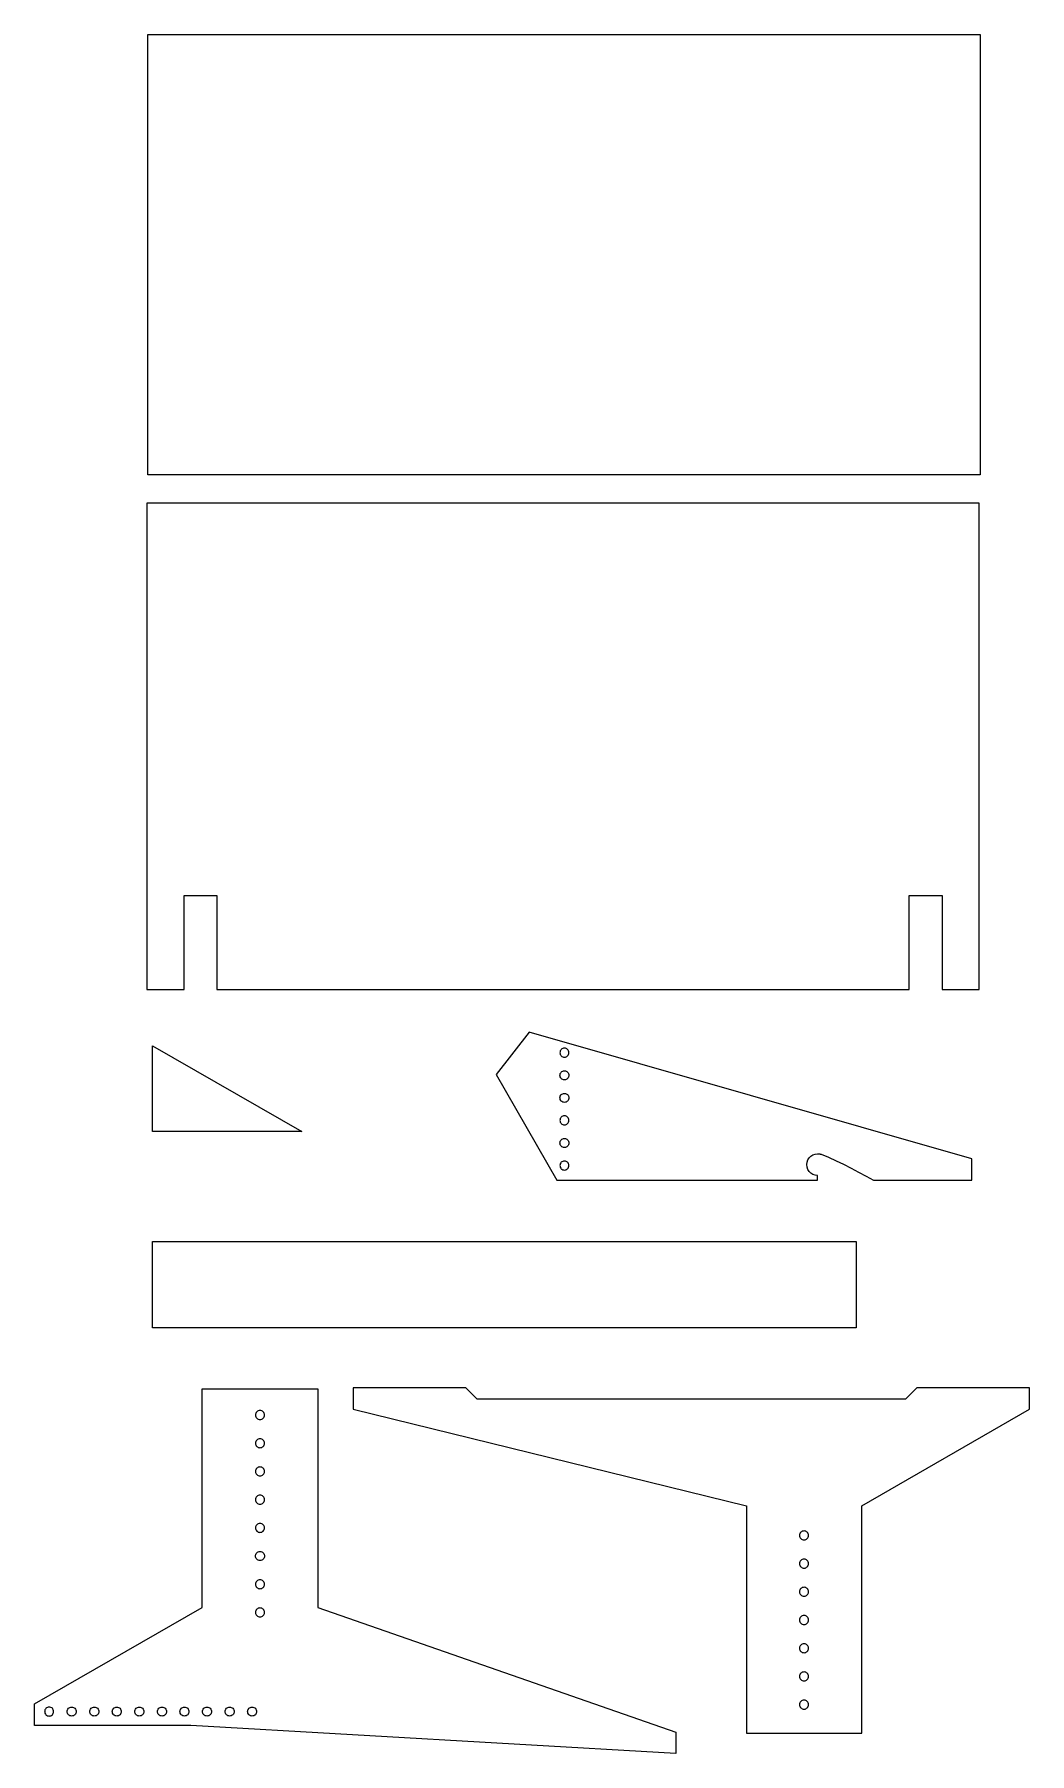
# Model space of a CAD drawing. Header units: centimetres. Extents: x -47 to 41, y -210 to -57.
import ezdxf

# ---------------------------------------------------------------- set-up
doc = ezdxf.new("R2010")
doc.units = ezdxf.units.CM
doc.layers.get('0').update_dxf_attribs({"color": 251, "true_color": 0x565656})

msp = doc.modelspace()

# ---------------------------------------------------------------- linework, layer by layer
at = {"color": 46, "true_color": 0x866e08}
msp.add_lwpolyline([(36.9, -96.45), (-36.9, -96.45), (-36.9, -57.4), (36.9, -57.4)], close=True, dxfattribs=at)
at = {"color": 54, "true_color": 0xb1941a, "extrusion": (0, -3.72529e-09, 1)}
msp.add_lwpolyline([(-36.99, -98.96), (-36.99, -142.06), (-33.69, -142.06), (-33.69, -133.75), (-30.79, -133.75), (-30.79, -142.06), (30.61, -142.06), (30.61, -133.75), (33.51, -133.75), (33.51, -142.06), (36.81, -142.06), (36.81, -98.96)], close=True, dxfattribs=at)
at = {"color": 54, "true_color": 0xb1941a}
for points in [[(22.78, -156.68), (23.44, -156.95), (24.11, -157.25), (24.77, -157.57), (25.44, -157.91), (26.11, -158.26), (26.77, -158.62), (27.44, -158.98), (36.14, -158.98), (36.14, -157.08), (-3.1, -145.85), (-6.04, -149.61), (-0.64, -158.98), (22.48, -158.98), (22.48, -158.56), (22.26, -158.53), (22.06, -158.46), (21.88, -158.35), (21.73, -158.2), (21.62, -158.02), (21.54, -157.82), (21.52, -157.59), (21.54, -157.37), (21.62, -157.17), (21.73, -156.99), (21.88, -156.84), (22.06, -156.73), (22.26, -156.66), (22.48, -156.63), (22.5, -156.63), (22.51, -156.63), (22.52, -156.63), (22.54, -156.63), (22.55, -156.63), (22.57, -156.63), (22.58, -156.64), (22.6, -156.64), (22.61, -156.64), (22.62, -156.64), (22.64, -156.64), (22.65, -156.65), (22.67, -156.65), (22.68, -156.65), (22.69, -156.65), (22.71, -156.66), (22.72, -156.66), (22.72, -156.66), (22.73, -156.66), (22.73, -156.66), (22.74, -156.67), (22.75, -156.67), (22.76, -156.67)], [(-0.25, -147.39), (-0.3, -147.45), (-0.34, -147.52), (-0.36, -147.6), (-0.37, -147.68), (-0.36, -147.75), (-0.34, -147.83), (-0.3, -147.9), (-0.25, -147.96), (-0.19, -148.01), (-0.12, -148.05), (-0.05, -148.07), (0.03, -148.08), (0.11, -148.07), (0.18, -148.05), (0.25, -148.01), (0.31, -147.96), (0.36, -147.9), (0.4, -147.83), (0.42, -147.75), (0.43, -147.68), (0.42, -147.6), (0.4, -147.52), (0.36, -147.45), (0.31, -147.39), (0.25, -147.34), (0.18, -147.31), (0.11, -147.28), (0.03, -147.28), (-0.05, -147.28), (-0.12, -147.31), (-0.19, -147.34)], [(-0.05, -149.28), (0.03, -149.28), (0.11, -149.28), (0.18, -149.31), (0.25, -149.34), (0.31, -149.39), (0.36, -149.45), (0.4, -149.52), (0.42, -149.6), (0.43, -149.68), (0.42, -149.75), (0.4, -149.83), (0.36, -149.9), (0.31, -149.96), (0.25, -150.01), (0.18, -150.05), (0.11, -150.07), (0.03, -150.08), (-0.05, -150.07), (-0.12, -150.05), (-0.19, -150.01), (-0.25, -149.96), (-0.3, -149.9), (-0.34, -149.83), (-0.36, -149.75), (-0.37, -149.68), (-0.36, -149.6), (-0.34, -149.52), (-0.3, -149.45), (-0.25, -149.39), (-0.19, -149.34), (-0.12, -149.31)], [(-0.19, -151.34), (-0.12, -151.31), (-0.05, -151.28), (0.03, -151.28), (0.11, -151.28), (0.18, -151.31), (0.25, -151.34), (0.31, -151.39), (0.36, -151.45), (0.4, -151.52), (0.42, -151.6), (0.43, -151.68), (0.42, -151.75), (0.4, -151.83), (0.36, -151.9), (0.31, -151.96), (0.25, -152.01), (0.18, -152.05), (0.11, -152.07), (0.03, -152.08), (-0.05, -152.07), (-0.12, -152.05), (-0.19, -152.01), (-0.25, -151.96), (-0.3, -151.9), (-0.34, -151.83), (-0.36, -151.75), (-0.37, -151.68), (-0.36, -151.6), (-0.34, -151.52), (-0.3, -151.45), (-0.25, -151.39)], [(-0.12, -153.31), (-0.19, -153.34), (-0.25, -153.39), (-0.3, -153.45), (-0.34, -153.52), (-0.36, -153.6), (-0.37, -153.68), (-0.36, -153.75), (-0.34, -153.83), (-0.3, -153.9), (-0.25, -153.96), (-0.19, -154.01), (-0.12, -154.05), (-0.05, -154.07), (0.03, -154.08), (0.11, -154.07), (0.18, -154.05), (0.25, -154.01), (0.31, -153.96), (0.36, -153.9), (0.4, -153.83), (0.42, -153.75), (0.43, -153.68), (0.42, -153.6), (0.4, -153.52), (0.36, -153.45), (0.31, -153.39), (0.25, -153.34), (0.18, -153.31), (0.11, -153.28), (0.03, -153.28), (-0.05, -153.28)], [(-0.12, -155.31), (-0.05, -155.28), (0.03, -155.28), (0.11, -155.28), (0.18, -155.31), (0.25, -155.34), (0.31, -155.39), (0.36, -155.45), (0.4, -155.52), (0.42, -155.6), (0.43, -155.68), (0.42, -155.75), (0.4, -155.83), (0.36, -155.9), (0.31, -155.96), (0.25, -156.01), (0.18, -156.05), (0.11, -156.07), (0.03, -156.08), (-0.05, -156.07), (-0.12, -156.05), (-0.19, -156.01), (-0.25, -155.96), (-0.3, -155.9), (-0.34, -155.83), (-0.36, -155.75), (-0.37, -155.68), (-0.36, -155.6), (-0.34, -155.52), (-0.3, -155.45), (-0.25, -155.39), (-0.19, -155.34)], [(-0.05, -158.07), (0.03, -158.08), (0.11, -158.07), (0.18, -158.05), (0.25, -158.01), (0.31, -157.96), (0.36, -157.9), (0.4, -157.83), (0.42, -157.75), (0.43, -157.68), (0.42, -157.6), (0.4, -157.52), (0.36, -157.45), (0.31, -157.39), (0.25, -157.34), (0.18, -157.31), (0.11, -157.28), (0.03, -157.28), (-0.05, -157.28), (-0.12, -157.31), (-0.19, -157.34), (-0.25, -157.39), (-0.3, -157.45), (-0.34, -157.52), (-0.36, -157.6), (-0.37, -157.68), (-0.36, -157.75), (-0.34, -157.83), (-0.3, -157.9), (-0.25, -157.96), (-0.19, -158.01), (-0.12, -158.05)]]:
    msp.add_lwpolyline(points, close=True, dxfattribs=at)
at = {"color": 84, "true_color": 0x1ab11a}
msp.add_lwpolyline([(-23.25, -154.65), (-36.51, -154.65), (-36.51, -147.06)], close=True, dxfattribs=at)
at = {"color": 16, "true_color": 0x860606}
msp.add_lwpolyline([(-36.5, -172.06), (-36.5, -164.4), (25.9, -164.4), (25.9, -172.06)], close=True, dxfattribs=at)
at = {"color": 221, "true_color": 0xe5a6d7}
for points in [[(-46.97, -205.41), (-32.1, -196.86), (-32.1, -177.49), (-21.85, -177.49), (-21.85, -196.86), (9.91, -207.91), (9.91, -209.81), (-33.11, -207.31), (-46.97, -207.31)], [(-27.13, -180.17), (-27.05, -180.19), (-26.97, -180.2), (-26.9, -180.19), (-26.82, -180.17), (-26.75, -180.13), (-26.69, -180.08), (-26.64, -180.02), (-26.61, -179.95), (-26.58, -179.88), (-26.57, -179.8), (-26.58, -179.72), (-26.61, -179.65), (-26.64, -179.58), (-26.69, -179.52), (-26.75, -179.47), (-26.82, -179.43), (-26.9, -179.41), (-26.97, -179.4), (-27.05, -179.41), (-27.13, -179.43), (-27.2, -179.47), (-27.26, -179.52), (-27.31, -179.58), (-27.34, -179.65), (-27.37, -179.72), (-27.37, -179.8), (-27.37, -179.88), (-27.34, -179.95), (-27.31, -180.02), (-27.26, -180.08), (-27.2, -180.13)], [(-26.64, -182.52), (-26.61, -182.45), (-26.58, -182.38), (-26.57, -182.3), (-26.58, -182.22), (-26.61, -182.15), (-26.64, -182.08), (-26.69, -182.02), (-26.75, -181.97), (-26.82, -181.93), (-26.9, -181.91), (-26.97, -181.9), (-27.05, -181.91), (-27.13, -181.93), (-27.2, -181.97), (-27.26, -182.02), (-27.31, -182.08), (-27.34, -182.15), (-27.37, -182.22), (-27.37, -182.3), (-27.37, -182.38), (-27.34, -182.45), (-27.31, -182.52), (-27.26, -182.58), (-27.2, -182.63), (-27.13, -182.67), (-27.05, -182.69), (-26.97, -182.7), (-26.9, -182.69), (-26.82, -182.67), (-26.75, -182.63), (-26.69, -182.58)], [(-27.2, -185.13), (-27.13, -185.17), (-27.05, -185.19), (-26.97, -185.2), (-26.9, -185.19), (-26.82, -185.17), (-26.75, -185.13), (-26.69, -185.08), (-26.64, -185.02), (-26.61, -184.95), (-26.58, -184.88), (-26.57, -184.8), (-26.58, -184.72), (-26.61, -184.65), (-26.64, -184.58), (-26.69, -184.52), (-26.75, -184.47), (-26.82, -184.43), (-26.9, -184.41), (-26.97, -184.4), (-27.05, -184.41), (-27.13, -184.43), (-27.2, -184.47), (-27.26, -184.52), (-27.31, -184.58), (-27.34, -184.65), (-27.37, -184.72), (-27.37, -184.8), (-27.37, -184.88), (-27.34, -184.95), (-27.31, -185.02), (-27.26, -185.08)], [(-27.05, -187.69), (-26.97, -187.7), (-26.9, -187.69), (-26.82, -187.67), (-26.75, -187.63), (-26.69, -187.58), (-26.64, -187.52), (-26.61, -187.45), (-26.58, -187.38), (-26.57, -187.3), (-26.58, -187.22), (-26.61, -187.15), (-26.64, -187.08), (-26.69, -187.02), (-26.75, -186.97), (-26.82, -186.93), (-26.9, -186.91), (-26.97, -186.9), (-27.05, -186.91), (-27.13, -186.93), (-27.2, -186.97), (-27.26, -187.02), (-27.31, -187.08), (-27.34, -187.15), (-27.37, -187.22), (-27.37, -187.3), (-27.37, -187.38), (-27.34, -187.45), (-27.31, -187.52), (-27.26, -187.58), (-27.2, -187.63), (-27.13, -187.67)], [(-26.97, -189.4), (-27.05, -189.41), (-27.13, -189.43), (-27.2, -189.47), (-27.26, -189.52), (-27.31, -189.58), (-27.34, -189.65), (-27.37, -189.72), (-27.37, -189.8), (-27.37, -189.88), (-27.34, -189.95), (-27.31, -190.02), (-27.26, -190.08), (-27.2, -190.13), (-27.13, -190.17), (-27.05, -190.19), (-26.97, -190.2), (-26.9, -190.19), (-26.82, -190.17), (-26.75, -190.13), (-26.69, -190.08), (-26.64, -190.02), (-26.61, -189.95), (-26.58, -189.88), (-26.57, -189.8), (-26.58, -189.72), (-26.61, -189.65), (-26.64, -189.58), (-26.69, -189.52), (-26.75, -189.47), (-26.82, -189.43), (-26.9, -189.41)], [(-26.75, -191.97), (-26.69, -192.02), (-26.64, -192.08), (-26.61, -192.15), (-26.58, -192.22), (-26.57, -192.3), (-26.58, -192.38), (-26.61, -192.45), (-26.64, -192.52), (-26.69, -192.58), (-26.75, -192.63), (-26.82, -192.67), (-26.9, -192.69), (-26.97, -192.7), (-27.05, -192.69), (-27.13, -192.67), (-27.2, -192.63), (-27.26, -192.58), (-27.31, -192.52), (-27.34, -192.45), (-27.37, -192.38), (-27.37, -192.3), (-27.37, -192.22), (-27.34, -192.15), (-27.31, -192.08), (-27.26, -192.02), (-27.2, -191.97), (-27.13, -191.93), (-27.05, -191.91), (-26.97, -191.9), (-26.9, -191.91), (-26.82, -191.93)], [(-26.97, -195.2), (-26.9, -195.19), (-26.82, -195.17), (-26.75, -195.13), (-26.69, -195.08), (-26.64, -195.02), (-26.61, -194.95), (-26.58, -194.88), (-26.57, -194.8), (-26.58, -194.72), (-26.61, -194.65), (-26.64, -194.58), (-26.69, -194.52), (-26.75, -194.47), (-26.82, -194.43), (-26.9, -194.41), (-26.97, -194.4), (-27.05, -194.41), (-27.13, -194.43), (-27.2, -194.47), (-27.26, -194.52), (-27.31, -194.58), (-27.34, -194.65), (-27.37, -194.72), (-27.37, -194.8), (-27.37, -194.88), (-27.34, -194.95), (-27.31, -195.02), (-27.26, -195.08), (-27.2, -195.13), (-27.13, -195.17), (-27.05, -195.19)], [(-26.82, -196.93), (-26.9, -196.91), (-26.97, -196.9), (-27.05, -196.91), (-27.13, -196.93), (-27.2, -196.97), (-27.26, -197.02), (-27.31, -197.08), (-27.34, -197.15), (-27.37, -197.22), (-27.37, -197.3), (-27.37, -197.38), (-27.34, -197.45), (-27.31, -197.52), (-27.26, -197.58), (-27.2, -197.63), (-27.13, -197.67), (-27.05, -197.69), (-26.97, -197.7), (-26.9, -197.69), (-26.82, -197.67), (-26.75, -197.63), (-26.69, -197.58), (-26.64, -197.52), (-26.61, -197.45), (-26.58, -197.38), (-26.57, -197.3), (-26.58, -197.22), (-26.61, -197.15), (-26.64, -197.08), (-26.69, -197.02), (-26.75, -196.97)], [(-45.3, -205.93), (-45.33, -205.86), (-45.34, -205.85), (-45.38, -205.8), (-45.44, -205.75), (-45.51, -205.72), (-45.59, -205.69), (-45.67, -205.69), (-45.74, -205.69), (-45.82, -205.72), (-45.89, -205.75), (-45.95, -205.8), (-45.96, -205.82), (-46, -205.86), (-46.04, -205.93), (-46.06, -206.01), (-46.06, -206.07), (-46.07, -206.09), (-46.06, -206.12), (-46.06, -206.16), (-46.04, -206.24), (-46, -206.31), (-45.95, -206.37), (-45.89, -206.42), (-45.82, -206.46), (-45.74, -206.48), (-45.67, -206.49), (-45.59, -206.48), (-45.51, -206.46), (-45.44, -206.42), (-45.38, -206.37), (-45.33, -206.31), (-45.3, -206.24), (-45.3, -206.24), (-45.27, -206.16), (-45.27, -206.13), (-45.27, -206.1), (-45.27, -206.09), (-45.27, -206.02), (-45.27, -206.01)], [(-43.3, -205.93), (-43.27, -206.01), (-43.27, -206.09), (-43.27, -206.13), (-43.27, -206.16), (-43.3, -206.24), (-43.33, -206.31), (-43.38, -206.37), (-43.44, -206.42), (-43.51, -206.46), (-43.59, -206.48), (-43.67, -206.49), (-43.74, -206.48), (-43.82, -206.46), (-43.89, -206.42), (-43.95, -206.37), (-44, -206.31), (-44.04, -206.24), (-44.06, -206.16), (-44.06, -206.12), (-44.07, -206.09), (-44.06, -206.01), (-44.04, -205.93), (-44, -205.86), (-43.95, -205.8), (-43.89, -205.75), (-43.82, -205.72), (-43.74, -205.69), (-43.67, -205.69), (-43.59, -205.69), (-43.51, -205.72), (-43.44, -205.75), (-43.38, -205.8), (-43.33, -205.86)], [(-41.3, -205.93), (-41.27, -206.01), (-41.27, -206.09), (-41.27, -206.16), (-41.3, -206.24), (-41.33, -206.31), (-41.38, -206.37), (-41.44, -206.42), (-41.51, -206.46), (-41.59, -206.48), (-41.67, -206.49), (-41.74, -206.48), (-41.82, -206.46), (-41.89, -206.42), (-41.95, -206.37), (-42, -206.31), (-42.04, -206.24), (-42.06, -206.16), (-42.06, -206.12), (-42.07, -206.09), (-42.06, -206.01), (-42.04, -205.93), (-42, -205.86), (-41.95, -205.8), (-41.89, -205.75), (-41.82, -205.72), (-41.74, -205.69), (-41.67, -205.69), (-41.59, -205.69), (-41.51, -205.72), (-41.44, -205.75), (-41.38, -205.8), (-41.33, -205.86)], [(-39.3, -205.93), (-39.27, -206.01), (-39.27, -206.09), (-39.27, -206.13), (-39.27, -206.16), (-39.3, -206.24), (-39.33, -206.31), (-39.38, -206.37), (-39.44, -206.42), (-39.51, -206.46), (-39.59, -206.48), (-39.67, -206.49), (-39.74, -206.48), (-39.82, -206.46), (-39.89, -206.42), (-39.95, -206.37), (-40, -206.31), (-40.04, -206.24), (-40.06, -206.16), (-40.07, -206.09), (-40.06, -206.01), (-40.04, -205.93), (-40, -205.86), (-39.95, -205.8), (-39.89, -205.75), (-39.82, -205.72), (-39.74, -205.69), (-39.67, -205.69), (-39.59, -205.69), (-39.51, -205.72), (-39.44, -205.75), (-39.38, -205.8), (-39.33, -205.86)], [(-37.33, -205.86), (-37.3, -205.93), (-37.27, -206.01), (-37.27, -206.09), (-37.27, -206.16), (-37.3, -206.24), (-37.33, -206.31), (-37.38, -206.37), (-37.44, -206.42), (-37.51, -206.46), (-37.59, -206.48), (-37.67, -206.49), (-37.74, -206.48), (-37.82, -206.46), (-37.89, -206.42), (-37.95, -206.37), (-38, -206.31), (-38.04, -206.24), (-38.06, -206.16), (-38.07, -206.09), (-38.06, -206.01), (-38.04, -205.93), (-38, -205.86), (-37.95, -205.8), (-37.89, -205.75), (-37.82, -205.72), (-37.74, -205.69), (-37.67, -205.69), (-37.59, -205.69), (-37.51, -205.72), (-37.44, -205.75), (-37.38, -205.8)], [(-35.33, -205.86), (-35.3, -205.93), (-35.27, -206.01), (-35.27, -206.09), (-35.27, -206.16), (-35.3, -206.24), (-35.33, -206.31), (-35.38, -206.37), (-35.44, -206.42), (-35.51, -206.46), (-35.59, -206.48), (-35.67, -206.49), (-35.74, -206.48), (-35.82, -206.46), (-35.89, -206.42), (-35.95, -206.37), (-36, -206.31), (-36.04, -206.24), (-36.06, -206.16), (-36.07, -206.09), (-36.06, -206.01), (-36.04, -205.93), (-36, -205.86), (-35.95, -205.8), (-35.89, -205.75), (-35.82, -205.72), (-35.74, -205.69), (-35.67, -205.69), (-35.59, -205.69), (-35.51, -205.72), (-35.44, -205.75), (-35.38, -205.8)], [(-33.33, -205.86), (-33.3, -205.93), (-33.27, -206.01), (-33.27, -206.09), (-33.27, -206.16), (-33.3, -206.24), (-33.33, -206.31), (-33.38, -206.37), (-33.44, -206.42), (-33.51, -206.46), (-33.59, -206.48), (-33.67, -206.49), (-33.74, -206.48), (-33.82, -206.46), (-33.89, -206.42), (-33.95, -206.37), (-34, -206.31), (-34.04, -206.24), (-34.06, -206.16), (-34.07, -206.09), (-34.06, -206.01), (-34.04, -205.93), (-34, -205.86), (-33.95, -205.8), (-33.89, -205.75), (-33.82, -205.72), (-33.74, -205.69), (-33.67, -205.69), (-33.59, -205.69), (-33.51, -205.72), (-33.44, -205.75), (-33.38, -205.8)], [(-31.27, -206.01), (-31.27, -206.09), (-31.27, -206.16), (-31.3, -206.24), (-31.33, -206.31), (-31.38, -206.37), (-31.44, -206.42), (-31.51, -206.46), (-31.59, -206.48), (-31.67, -206.49), (-31.74, -206.48), (-31.82, -206.46), (-31.89, -206.42), (-31.95, -206.37), (-32, -206.31), (-32.04, -206.24), (-32.06, -206.16), (-32.07, -206.09), (-32.06, -206.01), (-32.04, -205.93), (-32, -205.86), (-31.95, -205.8), (-31.89, -205.75), (-31.82, -205.72), (-31.74, -205.69), (-31.67, -205.69), (-31.59, -205.69), (-31.51, -205.72), (-31.44, -205.75), (-31.38, -205.8), (-31.33, -205.86), (-31.3, -205.93)], [(-29.27, -206.09), (-29.27, -206.16), (-29.3, -206.24), (-29.33, -206.31), (-29.38, -206.37), (-29.44, -206.42), (-29.51, -206.46), (-29.59, -206.48), (-29.67, -206.49), (-29.74, -206.48), (-29.82, -206.46), (-29.89, -206.42), (-29.95, -206.37), (-30, -206.31), (-30.04, -206.24), (-30.06, -206.16), (-30.07, -206.09), (-30.06, -206.01), (-30.04, -205.93), (-30, -205.86), (-29.95, -205.8), (-29.89, -205.75), (-29.82, -205.72), (-29.74, -205.69), (-29.67, -205.69), (-29.59, -205.69), (-29.51, -205.72), (-29.44, -205.75), (-29.38, -205.8), (-29.33, -205.86), (-29.3, -205.93), (-29.27, -206.01)], [(-27.27, -206.09), (-27.27, -206.16), (-27.3, -206.24), (-27.33, -206.31), (-27.38, -206.37), (-27.44, -206.42), (-27.51, -206.46), (-27.59, -206.48), (-27.67, -206.49), (-27.74, -206.48), (-27.82, -206.46), (-27.89, -206.42), (-27.95, -206.37), (-28, -206.31), (-28.04, -206.24), (-28.06, -206.16), (-28.07, -206.09), (-28.06, -206.01), (-28.04, -205.93), (-28, -205.86), (-27.95, -205.8), (-27.89, -205.75), (-27.82, -205.72), (-27.74, -205.69), (-27.67, -205.69), (-27.59, -205.69), (-27.51, -205.72), (-27.44, -205.75), (-27.38, -205.8), (-27.33, -205.86), (-27.3, -205.93), (-27.27, -206.01)]]:
    msp.add_lwpolyline(points, close=True, dxfattribs=at)
at = {"color": 224, "true_color": 0x8a086e, "extrusion": (-1.8e-14, -1.50996e-07, -1)}
for points in [[(-41.28, -177.38), (-31.28, -177.38), (-30.28, -178.38), (7.72, -178.38), (8.72, -177.38), (18.72, -177.38), (18.72, -179.28), (-16.16, -187.84), (-16.16, -208), (-26.4, -208), (-26.4, -187.84), (-41.28, -179.28)], [(-21.28, -190.87), (-21.36, -190.86), (-21.43, -190.84), (-21.5, -190.8), (-21.56, -190.75), (-21.61, -190.69), (-21.65, -190.62), (-21.67, -190.55), (-21.68, -190.47), (-21.67, -190.39), (-21.65, -190.32), (-21.61, -190.25), (-21.56, -190.19), (-21.5, -190.14), (-21.43, -190.1), (-21.36, -190.08), (-21.28, -190.07), (-21.2, -190.08), (-21.12, -190.1), (-21.06, -190.14), (-20.99, -190.19), (-20.94, -190.25), (-20.91, -190.32), (-20.88, -190.39), (-20.88, -190.47), (-20.88, -190.55), (-20.91, -190.62), (-20.94, -190.69), (-20.99, -190.75), (-21.06, -190.8), (-21.12, -190.84), (-21.2, -190.86)], [(-21.28, -193.37), (-21.36, -193.36), (-21.43, -193.34), (-21.5, -193.3), (-21.56, -193.25), (-21.61, -193.19), (-21.65, -193.12), (-21.67, -193.05), (-21.68, -192.97), (-21.67, -192.89), (-21.65, -192.82), (-21.61, -192.75), (-21.56, -192.69), (-21.5, -192.64), (-21.43, -192.6), (-21.36, -192.58), (-21.28, -192.57), (-21.2, -192.58), (-21.12, -192.6), (-21.06, -192.64), (-20.99, -192.69), (-20.94, -192.75), (-20.91, -192.82), (-20.88, -192.89), (-20.88, -192.97), (-20.88, -193.05), (-20.91, -193.12), (-20.94, -193.19), (-20.99, -193.25), (-21.06, -193.3), (-21.12, -193.34), (-21.2, -193.36)], [(-21.36, -195.86), (-21.43, -195.84), (-21.5, -195.8), (-21.56, -195.75), (-21.61, -195.69), (-21.65, -195.62), (-21.67, -195.55), (-21.68, -195.47), (-21.67, -195.39), (-21.65, -195.32), (-21.61, -195.25), (-21.56, -195.19), (-21.5, -195.14), (-21.43, -195.1), (-21.36, -195.08), (-21.28, -195.07), (-21.2, -195.08), (-21.12, -195.1), (-21.06, -195.14), (-20.99, -195.19), (-20.94, -195.25), (-20.91, -195.32), (-20.88, -195.39), (-20.88, -195.47), (-20.88, -195.55), (-20.91, -195.62), (-20.94, -195.69), (-20.99, -195.75), (-21.06, -195.8), (-21.12, -195.84), (-21.2, -195.86), (-21.28, -195.87)], [(-21.36, -198.36), (-21.43, -198.34), (-21.5, -198.3), (-21.56, -198.25), (-21.61, -198.19), (-21.65, -198.12), (-21.67, -198.05), (-21.68, -197.97), (-21.67, -197.89), (-21.65, -197.82), (-21.61, -197.75), (-21.56, -197.69), (-21.5, -197.64), (-21.43, -197.6), (-21.36, -197.58), (-21.28, -197.57), (-21.2, -197.58), (-21.12, -197.6), (-21.06, -197.64), (-20.99, -197.69), (-20.94, -197.75), (-20.91, -197.82), (-20.88, -197.89), (-20.88, -197.97), (-20.88, -198.05), (-20.91, -198.12), (-20.94, -198.19), (-20.99, -198.25), (-21.06, -198.3), (-21.12, -198.34), (-21.2, -198.36), (-21.28, -198.37)], [(-21.36, -200.86), (-21.43, -200.84), (-21.5, -200.8), (-21.56, -200.75), (-21.61, -200.69), (-21.65, -200.62), (-21.67, -200.55), (-21.68, -200.47), (-21.67, -200.39), (-21.65, -200.32), (-21.61, -200.25), (-21.56, -200.19), (-21.5, -200.14), (-21.43, -200.1), (-21.36, -200.08), (-21.28, -200.07), (-21.2, -200.08), (-21.12, -200.1), (-21.06, -200.14), (-20.99, -200.19), (-20.94, -200.25), (-20.91, -200.32), (-20.88, -200.39), (-20.88, -200.47), (-20.88, -200.55), (-20.91, -200.62), (-20.94, -200.69), (-20.99, -200.75), (-21.06, -200.8), (-21.12, -200.84), (-21.2, -200.86), (-21.28, -200.87)], [(-21.36, -203.36), (-21.43, -203.34), (-21.5, -203.3), (-21.56, -203.25), (-21.61, -203.19), (-21.65, -203.12), (-21.67, -203.05), (-21.68, -202.97), (-21.67, -202.89), (-21.65, -202.82), (-21.61, -202.75), (-21.56, -202.69), (-21.5, -202.64), (-21.43, -202.6), (-21.36, -202.58), (-21.28, -202.57), (-21.2, -202.58), (-21.12, -202.6), (-21.06, -202.64), (-20.99, -202.69), (-20.94, -202.75), (-20.91, -202.82), (-20.88, -202.89), (-20.88, -202.97), (-20.88, -203.05), (-20.91, -203.12), (-20.94, -203.19), (-20.99, -203.25), (-21.06, -203.3), (-21.12, -203.34), (-21.2, -203.36), (-21.28, -203.37)], [(-21.28, -205.87), (-21.36, -205.86), (-21.43, -205.84), (-21.5, -205.8), (-21.56, -205.75), (-21.61, -205.69), (-21.65, -205.62), (-21.67, -205.55), (-21.68, -205.47), (-21.67, -205.39), (-21.65, -205.32), (-21.61, -205.25), (-21.56, -205.19), (-21.5, -205.14), (-21.43, -205.1), (-21.36, -205.08), (-21.28, -205.07), (-21.2, -205.08), (-21.12, -205.1), (-21.06, -205.14), (-20.99, -205.19), (-20.94, -205.25), (-20.91, -205.32), (-20.88, -205.39), (-20.88, -205.47), (-20.88, -205.55), (-20.91, -205.62), (-20.94, -205.69), (-20.99, -205.75), (-21.06, -205.8), (-21.12, -205.84), (-21.2, -205.86)]]:
    msp.add_lwpolyline(points, close=True, dxfattribs=at)

doc.saveas('drawing.dxf')
